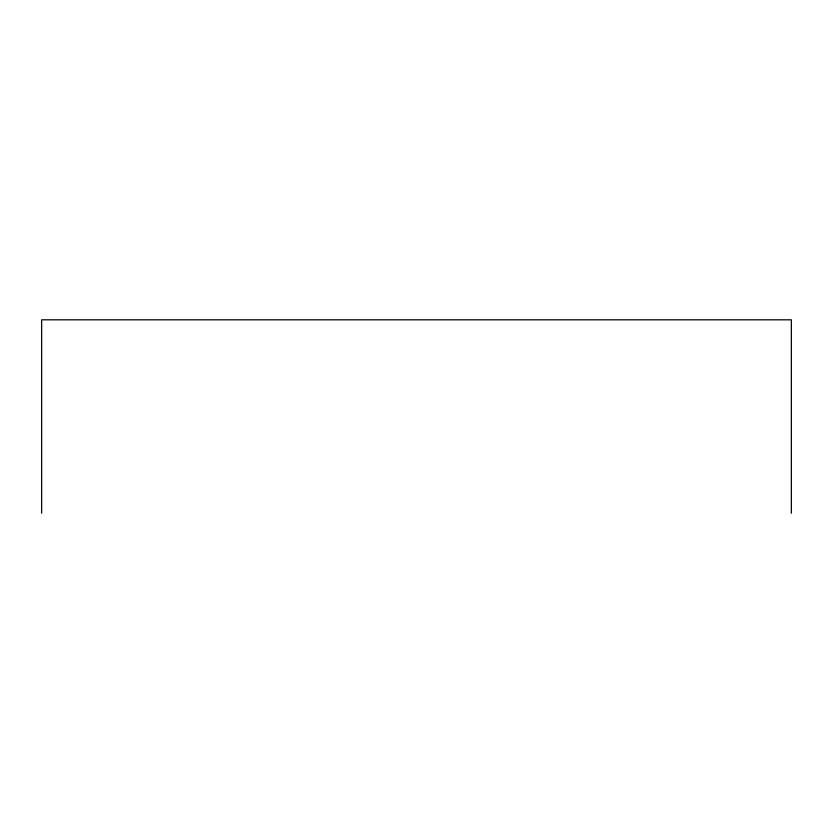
<?xml version="1.0" encoding="UTF-8"?>
<svg xmlns="http://www.w3.org/2000/svg" width="833" height="833" viewBox="0 0 833 833"><rect width="100%" height="100%" fill="white"/><g stroke="black" fill="none" stroke-linecap="round" stroke-linejoin="round"><path stroke-width="1.25" d="M791.35 513.19L791.35 319.81L41.65 319.81L41.65 513.19"/></g></svg>
